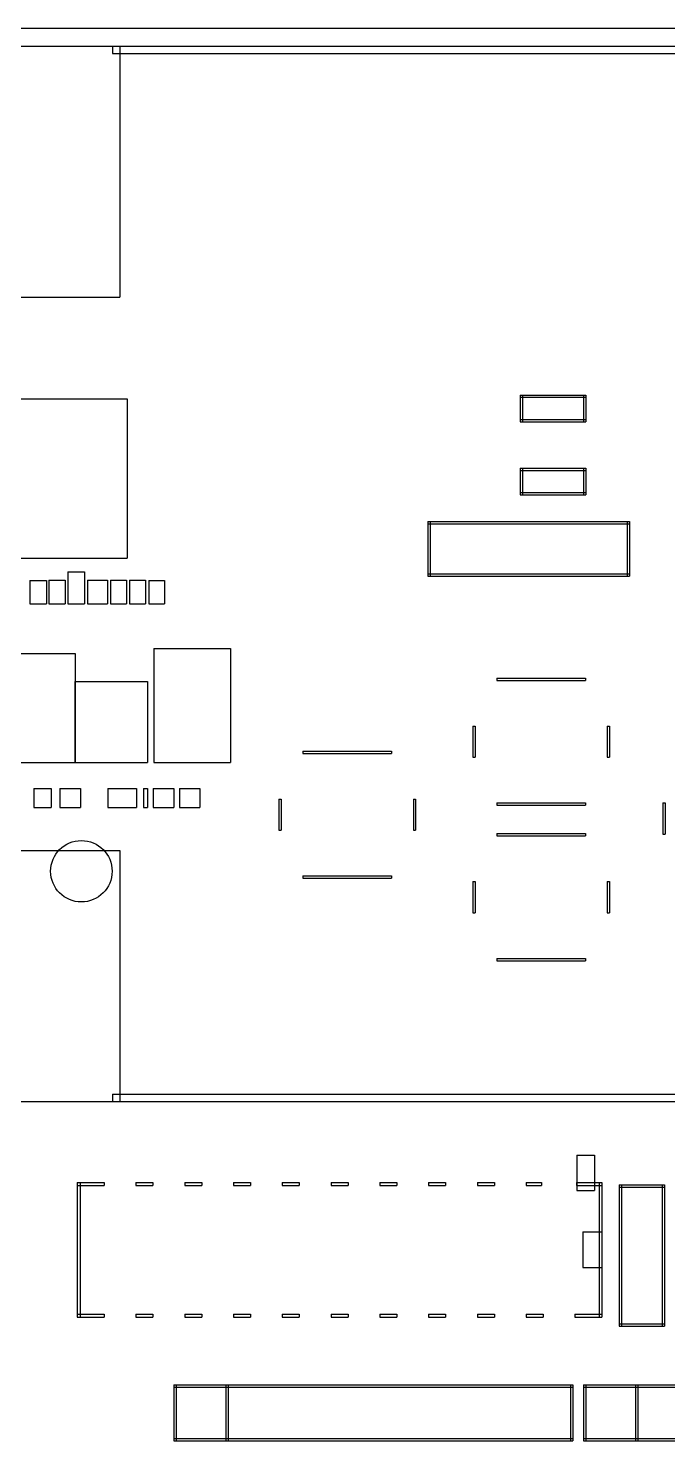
# Model space of a CAD drawing. Header units: metres. Extents: x 0 to 6012, y -4605 to 0.
# Drawn here: x 2924 to 4235, y -2898 to 0 of the extents above; entities that cross this region are included whole.
import ezdxf

# ---------------------------------------------------------------- set-up
doc = ezdxf.new("R2010")
doc.units = ezdxf.units.M

msp = doc.modelspace()

# ---------------------------------------------------------------- linework, layer by layer
msp.add_line((0, 0), (5860.23622, 0))
msp.add_circle((3032.480315, -1729.330709), 62.992126)
at = {"layer": '1'}
for p, q in [((2596.633858, -36.594488), (3111.633858, -36.594488)), ((3096.633858, -36.594488), (5761.633858, -36.594488)), ((3096.633858, -36.594488), (3096.633858, -51.594488)), ((3096.633858, -51.594488), (5761.633858, -51.594488)), ((3111.633858, -36.594488), (3111.633858, -551.594488)), ((2596.633858, -551.594488), (3111.633858, -551.594488)), ((3932.322835, -752.362205), (4067.047244, -752.362205)), ((3932.322835, -752.362205), (3932.322835, -757.086614)), ((3932.322835, -752.362205), (3937.047244, -752.362205)), ((3932.322835, -752.362205), (3932.322835, -807.086614)), ((3937.047244, -752.362205), (3937.047244, -807.086614)), ((4062.322835, -752.362205), (4067.047244, -752.362205)), ((4062.322835, -752.362205), (4062.322835, -807.086614)), ((4067.047244, -752.362205), (4067.047244, -757.086614)), ((4067.047244, -752.362205), (4067.047244, -807.086614)), ((2762.485315, -759.955669), (3126.097402, -759.955669)), ((3126.097402, -759.955669), (3126.097402, -1086.786142)), ((3932.322835, -757.086614), (4067.047244, -757.086614)), ((3932.322835, -802.362205), (4067.047244, -802.362205)), ((3932.322835, -802.362205), (3932.322835, -807.086614)), ((3932.322835, -807.086614), (4067.047244, -807.086614)), ((3932.322835, -807.086614), (3937.047244, -807.086614)), ((4062.322835, -807.086614), (4067.047244, -807.086614)), ((4067.047244, -802.362205), (4067.047244, -807.086614)), ((3932.322835, -902.362205), (3937.047244, -902.362205)), ((3932.322835, -902.362205), (3932.322835, -957.086614)), ((3932.322835, -902.362205), (4067.047244, -902.362205)), ((3932.322835, -902.362205), (3932.322835, -907.086614)), ((3932.322835, -907.086614), (4067.047244, -907.086614)), ((3937.047244, -902.362205), (3937.047244, -957.086614)), ((4062.322835, -902.362205), (4067.047244, -902.362205)), ((4062.322835, -902.362205), (4062.322835, -957.086614)), ((4067.047244, -902.362205), (4067.047244, -907.086614)), ((4067.047244, -902.362205), (4067.047244, -957.086614)), ((3932.322835, -952.362205), (4067.047244, -952.362205)), ((3932.322835, -952.362205), (3932.322835, -957.086614)), ((4067.047244, -952.362205), (4067.047244, -957.086614)), ((3932.322835, -957.086614), (4067.047244, -957.086614)), ((3932.322835, -957.086614), (3937.047244, -957.086614)), ((4062.322835, -957.086614), (4067.047244, -957.086614)), ((3743.110236, -1012.007874), (3747.834646, -1012.007874)), ((3743.110236, -1012.007874), (3743.110236, -1123.818898)), ((3743.110236, -1012.007874), (4156.496063, -1012.007874)), ((3743.110236, -1012.007874), (3743.110236, -1016.732283)), ((3747.834646, -1012.007874), (3747.834646, -1123.818898)), ((4151.771654, -1012.007874), (4156.496063, -1012.007874)), ((4151.771654, -1012.007874), (4151.771654, -1123.818898)), ((4156.496063, -1012.007874), (4156.496063, -1123.818898)), ((4156.496063, -1012.007874), (4156.496063, -1016.732283)), ((3743.110236, -1016.732283), (4156.496063, -1016.732283)), ((2762.485315, -1086.786142), (3126.097402, -1086.786142)), ((3005.017598, -1115.239055), (3038.741063, -1115.239055)), ((3005.017598, -1115.239055), (3005.017598, -1181.005433)), ((3038.741063, -1115.239055), (3038.741063, -1181.005433)), ((3743.110236, -1119.094488), (4156.496063, -1119.094488)), ((3743.110236, -1119.094488), (3743.110236, -1123.818898)), ((3743.110236, -1123.818898), (3747.834646, -1123.818898)), ((3743.110236, -1123.818898), (4156.496063, -1123.818898)), ((4151.771654, -1123.818898), (4156.496063, -1123.818898)), ((4156.496063, -1119.094488), (4156.496063, -1123.818898)), ((2926.85311, -1132.566299), (2960.792126, -1132.566299)), ((2926.85311, -1132.566299), (2926.85311, -1181.039016)), ((2960.792126, -1132.566299), (2960.792126, -1181.039016)), ((2965.999213, -1132.490551), (2999.363898, -1132.490551)), ((2965.999213, -1132.490551), (2965.999213, -1181.039016)), ((2999.363898, -1132.490551), (2999.363898, -1181.039016)), ((3045.243898, -1132.369449), (3085.86752, -1132.369449)), ((3045.243898, -1132.369449), (3045.243898, -1180.818937)), ((3085.86752, -1132.369449), (3085.86752, -1180.818937)), ((3092.269843, -1132.369449), (3124.947953, -1132.369449)), ((3092.269843, -1132.369449), (3092.269843, -1181.039016)), ((3124.947953, -1132.369449), (3124.947953, -1181.039016)), ((3131.450827, -1132.461457), (3164.028425, -1132.461457)), ((3131.450827, -1132.461457), (3131.450827, -1181.039016)), ((3164.028425, -1132.461457), (3164.028425, -1181.039016)), ((3170.538858, -1132.614291), (3203.108898, -1132.614291)), ((3170.538858, -1132.614291), (3170.538858, -1180.757913)), ((3203.108898, -1132.614291), (3203.108898, -1180.757913)), ((2926.85311, -1181.039016), (2960.792126, -1181.039016)), ((2965.999213, -1181.039016), (2999.363898, -1181.039016)), ((3005.017598, -1181.005433), (3038.741063, -1181.005433)), ((3045.243898, -1180.818937), (3085.86752, -1180.818937)), ((3092.269843, -1181.039016), (3124.947953, -1181.039016)), ((3131.450827, -1181.039016), (3164.028425, -1181.039016)), ((3170.538858, -1180.757913), (3203.108898, -1180.757913)), ((3180.822638, -1272.045709), (3338.332283, -1272.045709)), ((3180.822638, -1272.045709), (3180.822638, -1506.48622)), ((3338.332283, -1272.045709), (3338.332283, -1506.48622)), ((2855.025197, -1282.390984), (3020.116693, -1282.390984)), ((3020.116693, -1282.390984), (3020.116693, -1506.301181)), ((3019.370472, -1339.872244), (3168.262087, -1339.872244)), ((3019.370472, -1339.872244), (3019.370472, -1506.335)), ((3168.262087, -1339.872244), (3168.262087, -1506.335)), ((3884.448819, -1333.267717), (4066.338583, -1333.267717)), ((3884.448819, -1333.267717), (3884.448819, -1337.992126)), ((3884.448819, -1337.992126), (4066.338583, -1337.992126)), ((4066.338583, -1333.267717), (4066.338583, -1337.992126)), ((3835.23622, -1431.692913), (3839.96063, -1431.692913)), ((3835.23622, -1431.692913), (3835.23622, -1495.472441)), ((3839.96063, -1431.692913), (3839.96063, -1495.472441)), ((4110.826772, -1431.692913), (4115.551181, -1431.692913)), ((4110.826772, -1431.692913), (4110.826772, -1495.472441)), ((4115.551181, -1431.692913), (4115.551181, -1495.472441)), ((2855.025197, -1506.301181), (3020.116693, -1506.301181)), ((3019.370472, -1506.335), (3168.262087, -1506.335)), ((3180.822638, -1506.48622), (3338.332283, -1506.48622)), ((3486.811024, -1482.874016), (3668.700787, -1482.874016)), ((3486.811024, -1482.874016), (3486.811024, -1487.598425)), ((3486.811024, -1487.598425), (3668.700787, -1487.598425)), ((3668.700787, -1482.874016), (3668.700787, -1487.598425)), ((3835.23622, -1495.472441), (3839.96063, -1495.472441)), ((4110.826772, -1495.472441), (4115.551181, -1495.472441)), ((2934.823386, -1559.701181), (2970.720039, -1559.701181)), ((2934.823386, -1559.701181), (2934.823386, -1598.556457)), ((2970.720039, -1559.701181), (2970.720039, -1598.556457)), ((2988.077795, -1559.71185), (3030.425236, -1559.71185)), ((2988.077795, -1559.71185), (2988.077795, -1598.556457)), ((3030.425236, -1559.71185), (3030.425236, -1598.556457)), ((3087.009016, -1559.776535), (3145.526929, -1559.776535)), ((3087.009016, -1559.776535), (3087.009016, -1598.51752)), ((3145.526929, -1559.776535), (3145.526929, -1598.51752)), ((3159.971299, -1559.701181), (3168.057323, -1559.701181)), ((3159.971299, -1559.701181), (3159.971299, -1598.385039)), ((3168.057323, -1559.701181), (3168.057323, -1598.385039)), ((3179.915669, -1559.701181), (3221.813937, -1559.701181)), ((3179.915669, -1559.701181), (3179.915669, -1598.413228)), ((3221.813937, -1559.701181), (3221.813937, -1598.413228)), ((3233.585039, -1559.846732), (3275.45374, -1559.846732)), ((3233.585039, -1559.846732), (3233.585039, -1598.433858)), ((3275.45374, -1559.846732), (3275.45374, -1598.433858)), ((3437.598425, -1581.299213), (3442.322835, -1581.299213)), ((3437.598425, -1581.299213), (3437.598425, -1645.07874)), ((3442.322835, -1581.299213), (3442.322835, -1645.07874)), ((3713.188976, -1581.299213), (3717.913386, -1581.299213)), ((3713.188976, -1581.299213), (3713.188976, -1645.07874)), ((3717.913386, -1581.299213), (3717.913386, -1645.07874)), ((3884.448819, -1589.173228), (4066.338583, -1589.173228)), ((3884.448819, -1589.173228), (3884.448819, -1593.897638)), ((4066.338583, -1589.173228), (4066.338583, -1593.897638)), ((4225, -1589.173228), (4229.724409, -1589.173228)), ((4225, -1589.173228), (4225, -1652.952756)), ((4229.724409, -1589.173228), (4229.724409, -1652.952756)), ((2934.823386, -1598.556457), (2970.720039, -1598.556457)), ((2988.077795, -1598.556457), (3030.425236, -1598.556457)), ((3087.009016, -1598.51752), (3145.526929, -1598.51752)), ((3159.971299, -1598.385039), (3168.057323, -1598.385039)), ((3179.915669, -1598.413228), (3221.813937, -1598.413228)), ((3233.585039, -1598.433858), (3275.45374, -1598.433858)), ((3884.448819, -1593.897638), (4066.338583, -1593.897638)), ((3437.598425, -1645.07874), (3442.322835, -1645.07874)), ((3713.188976, -1645.07874), (3717.913386, -1645.07874)), ((3884.448819, -1652.165354), (4066.338583, -1652.165354)), ((3884.448819, -1652.165354), (3884.448819, -1656.889764)), ((3884.448819, -1656.889764), (4066.338583, -1656.889764)), ((4066.338583, -1652.165354), (4066.338583, -1656.889764)), ((4225, -1652.952756), (4229.724409, -1652.952756)), ((2596.633858, -1686.594488), (3111.633858, -1686.594488)), ((3111.633858, -1686.594488), (3111.633858, -2201.594488)), ((3486.811024, -1738.779528), (3668.700787, -1738.779528)), ((3486.811024, -1738.779528), (3486.811024, -1743.503937)), ((3486.811024, -1743.503937), (3668.700787, -1743.503937)), ((3668.700787, -1738.779528), (3668.700787, -1743.503937)), ((3835.23622, -1750.590551), (3839.96063, -1750.590551)), ((3835.23622, -1750.590551), (3835.23622, -1814.370079)), ((3839.96063, -1750.590551), (3839.96063, -1814.370079)), ((4110.826772, -1750.590551), (4115.551181, -1750.590551)), ((4110.826772, -1750.590551), (4110.826772, -1814.370079)), ((4115.551181, -1750.590551), (4115.551181, -1814.370079)), ((3835.23622, -1814.370079), (3839.96063, -1814.370079)), ((4110.826772, -1814.370079), (4115.551181, -1814.370079)), ((3884.448819, -1908.070866), (4066.338583, -1908.070866)), ((3884.448819, -1908.070866), (3884.448819, -1912.795276)), ((4066.338583, -1908.070866), (4066.338583, -1912.795276)), ((3884.448819, -1912.795276), (4066.338583, -1912.795276)), ((2596.633858, -2201.594488), (3111.633858, -2201.594488)), ((3096.633858, -2186.594488), (5736.633858, -2186.594488)), ((3096.633858, -2186.594488), (3096.633858, -2201.594488)), ((3096.633858, -2201.594488), (5736.633858, -2201.594488)), ((4048.702677, -2311.712598), (4084.604449, -2311.712598)), ((4048.702677, -2311.712598), (4048.702677, -2383.956693)), ((4084.604449, -2311.712598), (4084.604449, -2383.956693)), ((3023.929134, -2368.102362), (3079.362874, -2368.102362)), ((3023.929134, -2368.102362), (3023.929134, -2374.102362)), ((3023.929134, -2368.102362), (3029.929134, -2368.102362)), ((3023.929134, -2368.102362), (3023.929134, -2644.102362)), ((3023.929134, -2374.102362), (3079.362874, -2374.102362)), ((3029.929134, -2368.102362), (3029.929134, -2644.102362)), ((3079.362874, -2368.102362), (3079.362874, -2374.102362)), ((3144.495394, -2368.102362), (3179.362874, -2368.102362)), ((3144.495394, -2368.102362), (3144.495394, -2374.102362)), ((3144.495394, -2374.102362), (3179.362874, -2374.102362)), ((3179.362874, -2368.102362), (3179.362874, -2374.102362)), ((3244.495394, -2368.102362), (3279.362874, -2368.102362)), ((3244.495394, -2368.102362), (3244.495394, -2374.102362)), ((3244.495394, -2374.102362), (3279.362874, -2374.102362)), ((3279.362874, -2368.102362), (3279.362874, -2374.102362)), ((3344.495394, -2368.102362), (3379.362874, -2368.102362)), ((3344.495394, -2368.102362), (3344.495394, -2374.102362)), ((3344.495394, -2374.102362), (3379.362874, -2374.102362)), ((3379.362874, -2368.102362), (3379.362874, -2374.102362)), ((3444.495394, -2368.102362), (3479.362874, -2368.102362)), ((3444.495394, -2368.102362), (3444.495394, -2374.102362)), ((3444.495394, -2374.102362), (3479.362874, -2374.102362)), ((3479.362874, -2368.102362), (3479.362874, -2374.102362)), ((3544.495394, -2368.102362), (3579.362874, -2368.102362)), ((3544.495394, -2368.102362), (3544.495394, -2374.102362)), ((3544.495394, -2374.102362), (3579.362874, -2374.102362)), ((3579.362874, -2368.102362), (3579.362874, -2374.102362)), ((3644.495394, -2368.102362), (3679.362874, -2368.102362)), ((3644.495394, -2368.102362), (3644.495394, -2374.102362)), ((3644.495394, -2374.102362), (3679.362874, -2374.102362)), ((3679.362874, -2368.102362), (3679.362874, -2374.102362)), ((3744.495394, -2368.102362), (3779.362874, -2368.102362)), ((3744.495394, -2368.102362), (3744.495394, -2374.102362)), ((3744.495394, -2374.102362), (3779.362874, -2374.102362)), ((3779.362874, -2368.102362), (3779.362874, -2374.102362)), ((3844.495394, -2368.102362), (3879.362874, -2368.102362)), ((3844.495394, -2368.102362), (3844.495394, -2374.102362)), ((3844.495394, -2374.102362), (3879.362874, -2374.102362)), ((3879.362874, -2368.102362), (3879.362874, -2374.102362)), ((3944.495394, -2368.102362), (3976.329134, -2368.102362)), ((3944.495394, -2368.102362), (3944.495394, -2374.102362)), ((3944.495394, -2374.102362), (3976.329134, -2374.102362)), ((3976.329134, -2368.102362), (3976.329134, -2374.102362)), ((4047.529134, -2368.102362), (4099.929134, -2368.102362)), ((4047.529134, -2368.102362), (4047.529134, -2374.102362)), ((4047.529134, -2374.102362), (4099.929134, -2374.102362)), ((4093.929134, -2368.102362), (4099.929134, -2368.102362)), ((4093.929134, -2368.102362), (4093.929134, -2644.102362)), ((4099.929134, -2368.102362), (4099.929134, -2644.102362)), ((4099.929134, -2368.102362), (4099.929134, -2374.102362)), ((4135.472441, -2372.795276), (4228.385827, -2372.795276)), ((4135.472441, -2372.795276), (4135.472441, -2377.519685)), ((4135.472441, -2372.795276), (4140.19685, -2372.795276)), ((4135.472441, -2372.795276), (4135.472441, -2662.559055)), ((4140.19685, -2372.795276), (4140.19685, -2662.559055)), ((4223.661417, -2372.795276), (4228.385827, -2372.795276)), ((4223.661417, -2372.795276), (4223.661417, -2662.559055)), ((4228.385827, -2372.795276), (4228.385827, -2377.519685)), ((4228.385827, -2372.795276), (4228.385827, -2662.559055)), ((4048.702677, -2383.956693), (4084.604449, -2383.956693)), ((4135.472441, -2377.519685), (4228.385827, -2377.519685)), ((4060.794764, -2469.34315), (4099.719685, -2469.34315)), ((4060.794764, -2469.34315), (4060.794764, -2542.064567)), ((4099.719685, -2469.34315), (4099.719685, -2542.064567)), ((4060.794764, -2542.064567), (4099.719685, -2542.064567)), ((3023.929134, -2638.102362), (3079.362874, -2638.102362)), ((3023.929134, -2638.102362), (3023.929134, -2644.102362)), ((3023.929134, -2644.102362), (3079.362874, -2644.102362)), ((3023.929134, -2644.102362), (3029.929134, -2644.102362)), ((3079.362874, -2638.102362), (3079.362874, -2644.102362)), ((3144.495394, -2638.102362), (3179.362874, -2638.102362)), ((3144.495394, -2638.102362), (3144.495394, -2644.102362)), ((3144.495394, -2644.102362), (3179.362874, -2644.102362)), ((3179.362874, -2638.102362), (3179.362874, -2644.102362)), ((3244.495394, -2638.102362), (3279.362874, -2638.102362)), ((3244.495394, -2638.102362), (3244.495394, -2644.102362)), ((3244.495394, -2644.102362), (3279.362874, -2644.102362)), ((3279.362874, -2638.102362), (3279.362874, -2644.102362)), ((3344.495394, -2638.102362), (3379.362874, -2638.102362)), ((3344.495394, -2638.102362), (3344.495394, -2644.102362)), ((3344.495394, -2644.102362), (3379.362874, -2644.102362)), ((3379.362874, -2638.102362), (3379.362874, -2644.102362)), ((3444.495394, -2638.102362), (3479.362874, -2638.102362)), ((3444.495394, -2638.102362), (3444.495394, -2644.102362)), ((3444.495394, -2644.102362), (3479.362874, -2644.102362)), ((3479.362874, -2638.102362), (3479.362874, -2644.102362)), ((3544.495394, -2638.102362), (3579.362874, -2638.102362)), ((3544.495394, -2638.102362), (3544.495394, -2644.102362)), ((3544.495394, -2644.102362), (3579.362874, -2644.102362)), ((3579.362874, -2638.102362), (3579.362874, -2644.102362)), ((3644.495394, -2638.102362), (3679.362874, -2638.102362)), ((3644.495394, -2638.102362), (3644.495394, -2644.102362)), ((3644.495394, -2644.102362), (3679.362874, -2644.102362)), ((3679.362874, -2638.102362), (3679.362874, -2644.102362)), ((3744.495394, -2638.102362), (3779.362874, -2638.102362)), ((3744.495394, -2638.102362), (3744.495394, -2644.102362)), ((3744.495394, -2644.102362), (3779.362874, -2644.102362)), ((3779.362874, -2638.102362), (3779.362874, -2644.102362)), ((3844.495394, -2638.102362), (3879.362874, -2638.102362)), ((3844.495394, -2638.102362), (3844.495394, -2644.102362)), ((3844.495394, -2644.102362), (3879.362874, -2644.102362)), ((3879.362874, -2638.102362), (3879.362874, -2644.102362)), ((3944.495394, -2638.102362), (3979.362874, -2638.102362)), ((3944.495394, -2638.102362), (3944.495394, -2644.102362)), ((3944.495394, -2644.102362), (3979.362874, -2644.102362)), ((3979.362874, -2638.102362), (3979.362874, -2644.102362)), ((4044.495394, -2638.102362), (4099.929134, -2638.102362)), ((4044.495394, -2638.102362), (4044.495394, -2644.102362)), ((4044.495394, -2644.102362), (4099.929134, -2644.102362)), ((4093.929134, -2644.102362), (4099.929134, -2644.102362)), ((4099.929134, -2638.102362), (4099.929134, -2644.102362)), ((4135.472441, -2657.834646), (4228.385827, -2657.834646)), ((4135.472441, -2657.834646), (4135.472441, -2662.559055)), ((4135.472441, -2662.559055), (4140.19685, -2662.559055)), ((4135.472441, -2662.559055), (4228.385827, -2662.559055)), ((4223.661417, -2662.559055), (4228.385827, -2662.559055)), ((4228.385827, -2657.834646), (4228.385827, -2662.559055)), ((3222.212598, -2782.629921), (3226.937008, -2782.629921)), ((3222.212598, -2782.629921), (3222.212598, -2897.590551)), ((3222.212598, -2782.629921), (4040.322835, -2782.629921)), ((3222.212598, -2782.629921), (3222.212598, -2787.354331)), ((3222.212598, -2787.354331), (4040.322835, -2787.354331)), ((3226.937008, -2782.629921), (3226.937008, -2897.590551)), ((3328.905512, -2782.629921), (3333.629921, -2782.629921)), ((3328.905512, -2782.629921), (3328.905512, -2897.590551)), ((3333.629921, -2782.629921), (3333.629921, -2897.590551)), ((4035.598425, -2782.629921), (4040.322835, -2782.629921)), ((4035.598425, -2782.629921), (4035.598425, -2897.590551)), ((4040.322835, -2782.629921), (4040.322835, -2897.590551)), ((4040.322835, -2782.629921), (4040.322835, -2787.354331)), ((4061.834646, -2782.629921), (4066.559055, -2782.629921)), ((4061.834646, -2782.629921), (4061.834646, -2897.590551)), ((4061.834646, -2782.629921), (4879.944882, -2782.629921)), ((4061.834646, -2782.629921), (4061.834646, -2787.354331)), ((4061.834646, -2787.354331), (4879.944882, -2787.354331)), ((4066.559055, -2782.629921), (4066.559055, -2897.590551)), ((4168.527559, -2782.629921), (4173.251969, -2782.629921)), ((4168.527559, -2782.629921), (4168.527559, -2897.590551)), ((4173.251969, -2782.629921), (4173.251969, -2897.590551)), ((3222.212598, -2892.866142), (4040.322835, -2892.866142)), ((3222.212598, -2892.866142), (3222.212598, -2897.590551)), ((3222.212598, -2897.590551), (3226.937008, -2897.590551)), ((3222.212598, -2897.590551), (4040.322835, -2897.590551)), ((3328.905512, -2897.590551), (3333.629921, -2897.590551)), ((4035.598425, -2897.590551), (4040.322835, -2897.590551)), ((4040.322835, -2892.866142), (4040.322835, -2897.590551)), ((4061.834646, -2892.866142), (4879.944882, -2892.866142)), ((4061.834646, -2892.866142), (4061.834646, -2897.590551)), ((4061.834646, -2897.590551), (4066.559055, -2897.590551)), ((4061.834646, -2897.590551), (4879.944882, -2897.590551)), ((4168.527559, -2897.590551), (4173.251969, -2897.590551))]:
    msp.add_line(p, q, dxfattribs=at)

doc.saveas('drawing.dxf')
